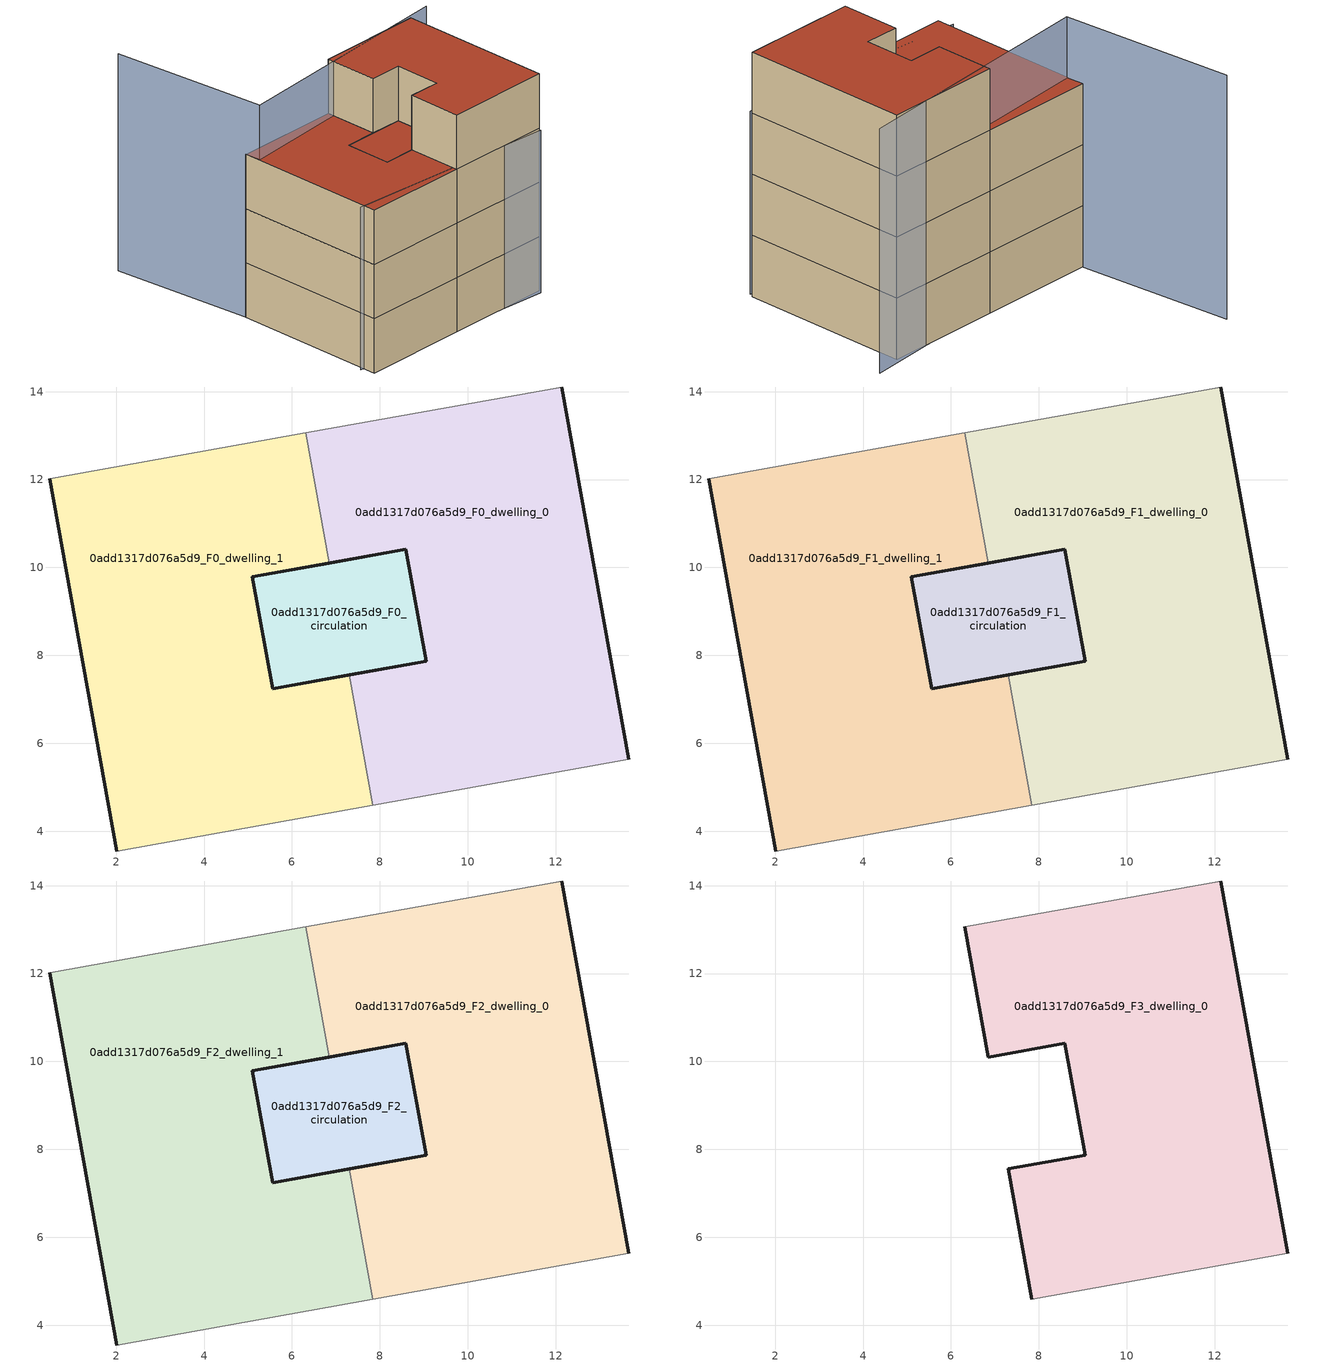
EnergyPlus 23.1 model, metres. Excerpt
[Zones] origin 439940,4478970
0add1317d076a5d9_F0_dwelling_0
 floor ground (EU_floor_Construction): 12.14,14.11 13.66,5.64 7.84,4.59 7.3,7.56 9.05,7.87 8.59,10.41 6.85,10.1 6.32,13.06 z0
 wall outside (EU_wall_Construction): 6.85,10.1 8.59,10.41 9.05,7.87 7.3,7.56 / 13.66,5.64 12.14,14.11 z0:3
 wall adiabatic (EU_wall_Construction): 12.14,14.11 6.32,13.06 / 7.84,4.59 13.66,5.64 z0:3
 wall to 0add1317d076a5d9_F0_dwelling_1 (EU_wall_Construction): 6.32,13.06 6.85,10.1 / 7.3,7.56 7.84,4.59 z0:3
0add1317d076a5d9_F0_dwelling_1
 floor ground (EU_floor_Construction): 6.32,13.06 6.85,10.1 5.1,9.78 5.56,7.24 7.3,7.56 7.84,4.59 2.02,3.55 0.49,12.01 z0
 wall outside (EU_wall_Construction): 0.49,12.01 2.02,3.55 / 7.3,7.56 5.56,7.24 5.1,9.78 6.85,10.1 z0:3
 wall adiabatic (EU_wall_Construction): 2.02,3.55 7.84,4.59 / 6.32,13.06 0.49,12.01 z0:3
0add1317d076a5d9_F0_circulation
 floor ground (EU_floor_Construction): 8.59,10.41 9.05,7.87 5.56,7.24 5.1,9.78 z0
 wall outside (EU_wall_Construction): 5.1,9.78 5.56,7.24 9.05,7.87 8.59,10.41 5.1,9.78 z0:3
0add1317d076a5d9_F1_dwelling_0
 floor to 0add1317d076a5d9_F0_dwelling_0 (EU_floor_Construction): 12.14,14.11 13.66,5.64 7.84,4.59 7.3,7.56 9.05,7.87 8.59,10.41 6.85,10.1 6.32,13.06 z3
 wall outside (EU_wall_Construction): 6.85,10.1 8.59,10.41 9.05,7.87 7.3,7.56 / 13.66,5.64 12.14,14.11 z3:6
 wall adiabatic (EU_wall_Construction): 12.14,14.11 6.32,13.06 / 7.84,4.59 13.66,5.64 z3:6
 wall to 0add1317d076a5d9_F1_dwelling_1 (EU_wall_Construction): 6.32,13.06 6.85,10.1 / 7.3,7.56 7.84,4.59 z3:6
0add1317d076a5d9_F1_dwelling_1
 floor to 0add1317d076a5d9_F0_dwelling_1 (EU_floor_Construction): 6.32,13.06 6.85,10.1 5.1,9.78 5.56,7.24 7.3,7.56 7.84,4.59 2.02,3.55 0.49,12.01 z3
 wall outside (EU_wall_Construction): 0.49,12.01 2.02,3.55 / 7.3,7.56 5.56,7.24 5.1,9.78 6.85,10.1 z3:6
 wall adiabatic (EU_wall_Construction): 2.02,3.55 7.84,4.59 / 6.32,13.06 0.49,12.01 z3:6
0add1317d076a5d9_F1_circulation
 floor to 0add1317d076a5d9_F0_circulation (EU_floor_Construction): 8.59,10.41 9.05,7.87 5.56,7.24 5.1,9.78 z3
 wall outside (EU_wall_Construction): 5.1,9.78 5.56,7.24 9.05,7.87 8.59,10.41 5.1,9.78 z3:6
0add1317d076a5d9_F2_dwelling_0
 floor to 0add1317d076a5d9_F1_dwelling_0 (EU_floor_Construction): 12.14,14.11 13.66,5.64 7.84,4.59 7.3,7.56 9.05,7.87 8.59,10.41 6.85,10.1 6.32,13.06 z6
 wall outside (EU_wall_Construction): 6.85,10.1 8.59,10.41 9.05,7.87 7.3,7.56 / 13.66,5.64 12.14,14.11 z6:9
 wall adiabatic (EU_wall_Construction): 12.14,14.11 6.32,13.06 / 7.84,4.59 13.66,5.64 z6:9
 wall to 0add1317d076a5d9_F2_dwelling_1 (EU_wall_Construction): 6.32,13.06 6.85,10.1 / 7.3,7.56 7.84,4.59 z6:9
0add1317d076a5d9_F2_dwelling_1
 floor to 0add1317d076a5d9_F1_dwelling_1 (EU_floor_Construction): 6.32,13.06 6.85,10.1 5.1,9.78 5.56,7.24 7.3,7.56 7.84,4.59 2.02,3.55 0.49,12.01 z6
 wall outside (EU_wall_Construction): 0.49,12.01 2.02,3.55 / 7.3,7.56 5.56,7.24 5.1,9.78 6.85,10.1 z6:9
 wall adiabatic (EU_wall_Construction): 2.02,3.55 7.84,4.59 / 6.32,13.06 0.49,12.01 z6:9
 roof outside (EU_roof_Construction): 7.84,4.59 7.3,7.56 5.56,7.24 5.1,9.78 6.85,10.1 6.32,13.06 0.49,12.01 2.02,3.55 z9
0add1317d076a5d9_F2_circulation
 floor to 0add1317d076a5d9_F1_circulation (EU_floor_Construction): 8.59,10.41 9.05,7.87 5.56,7.24 5.1,9.78 z6
 wall outside (EU_wall_Construction): 5.1,9.78 5.56,7.24 9.05,7.87 8.59,10.41 5.1,9.78 z6:9
 roof outside (EU_roof_Construction): 9.05,7.87 8.59,10.41 5.1,9.78 5.56,7.24 z9
0add1317d076a5d9_F3_dwelling_0
 floor to 0add1317d076a5d9_F2_dwelling_0 (EU_floor_Construction): 12.14,14.11 13.66,5.64 7.84,4.59 7.3,7.56 9.05,7.87 8.59,10.41 6.85,10.1 6.32,13.06 z9
 wall outside (EU_wall_Construction): 6.32,13.06 6.85,10.1 8.59,10.41 9.05,7.87 7.3,7.56 7.84,4.59 / 13.66,5.64 12.14,14.11 z9:12
 wall adiabatic (EU_wall_Construction): 12.14,14.11 6.32,13.06 / 7.84,4.59 13.66,5.64 z9:12
 roof outside (EU_roof_Construction): 13.66,5.64 12.14,14.11 6.32,13.06 6.85,10.1 8.59,10.41 9.05,7.87 7.3,7.56 7.84,4.59 z12
shading: 1.68,4.2 13.6,5.42 z0:9; 13.49,14.66 0.72,11.18 / 0.72,11.18 -1.6,19.67 z0:12
[Building]
EU S2 Campaign: North Axis=0; Terrain=City; Solar Distribution=FullExterior
[Site:Location]
Madrid: Latitude=40.5; Longitude=-3.5; Time Zone=1; Elevation=609
[SizingPeriod:WeatherFileDays]
AnnualSizingPeriod: Begin Month=1; Begin Day of Month=1; End Month=12; End Day of Month=31; Day of Week for Start Day=Monday; Use Weather File Daylight Saving Period=No; Use Weather File Rain and Snow Indicators=No
[MATERIAL]
EU_InternalMass_Material: Roughness=MediumRough; Thickness=0.1; Conductivity=1; Density=1800; Specific Heat=900; Thermal Absorptance=0.9; Solar Absorptance=0.7; Visible Absorptance=0.7
[MATERIAL:NOMASS] Roughness=MediumRough; Thermal Absorptance=0.9; Solar Absorptance=0.7; Visible Absorptance=0.7
Name | Thermal Resistance
EU_wall_NoMass | 1.60022
EU_roof_NoMass | 1.57597
EU_floor_NoMass | 0.470652
[CONSTRUCTION]
EU_wall_Construction: EU_wall_NoMass
EU_roof_Construction: EU_roof_NoMass
EU_floor_Construction: EU_floor_NoMass
EU_InternalMass_Construction: EU_InternalMass_Material
[ZONE] Type=1; Multiplier=1; Ceiling Height=autocalculate; Floor Area=autocalculate; Part of Total Floor Area=Yes
Name | Volume
0add1317d076a5d9_F0_dwelling_0; 0add1317d076a5d9_F1_dwelling_0; 0add1317d076a5d9_F2_dwelling_0; 0add1317d076a5d9_F3_dwelling_0 | 138.895
0add1317d076a5d9_F0_dwelling_1; 0add1317d076a5d9_F1_dwelling_1; 0add1317d076a5d9_F2_dwelling_1 | 138.896
0add1317d076a5d9_F0_circulation | 27.4735
0add1317d076a5d9_F1_circulation; 0add1317d076a5d9_F2_circulation | 27.4739
[INTERNALMASS] Construction=EU_InternalMass_Construction
Name | Zone or ZoneList | Surface Area
0add1317d076a5d9_F0_dwelling_0_EU_InternalMass | 0add1317d076a5d9_F0_dwelling_0 | 46.2984
0add1317d076a5d9_F0_dwelling_1_EU_InternalMass | 0add1317d076a5d9_F0_dwelling_1 | 46.2984
0add1317d076a5d9_F1_dwelling_0_EU_InternalMass | 0add1317d076a5d9_F1_dwelling_0 | 46.2984
0add1317d076a5d9_F1_dwelling_1_EU_InternalMass | 0add1317d076a5d9_F1_dwelling_1 | 46.2984
0add1317d076a5d9_F2_dwelling_0_EU_InternalMass | 0add1317d076a5d9_F2_dwelling_0 | 46.2984
0add1317d076a5d9_F2_dwelling_1_EU_InternalMass | 0add1317d076a5d9_F2_dwelling_1 | 46.2984
0add1317d076a5d9_F3_dwelling_0_EU_InternalMass | 0add1317d076a5d9_F3_dwelling_0 | 101.374
[OTHEREQUIPMENT] Fuel Type=Electricity; Design Level Calculation Method=Watts/Area; Power per Zone Floor Area=1; Fraction Latent=0; Fraction Radiant=0; Fraction Lost=0; Carbon Dioxide Generation Rate=0; EndUse Subcategory=EU_Step8_InternalGains
Name | Zone or ZoneList or Space or SpaceList | Schedule
EU_Step8_InternalGain_0add1317d076a5d9_F0_dwelling_0_f000 | 0add1317d076a5d9_F0_dwelling_0 | EU_Step8_GainSchedule_0add1317d076a5d9_F0_dwelling_0_f000
EU_Step8_InternalGain_0add1317d076a5d9_F0_dwelling_1_f000 | 0add1317d076a5d9_F0_dwelling_1 | EU_Step8_GainSchedule_0add1317d076a5d9_F0_dwelling_1_f000
EU_Step8_InternalGain_0add1317d076a5d9_F1_dwelling_0_f000 | 0add1317d076a5d9_F1_dwelling_0 | EU_Step8_GainSchedule_0add1317d076a5d9_F1_dwelling_0_f000
EU_Step8_InternalGain_0add1317d076a5d9_F1_dwelling_1_f000 | 0add1317d076a5d9_F1_dwelling_1 | EU_Step8_GainSchedule_0add1317d076a5d9_F1_dwelling_1_f000
EU_Step8_InternalGain_0add1317d076a5d9_F2_dwelling_0_f000 | 0add1317d076a5d9_F2_dwelling_0 | EU_Step8_GainSchedule_0add1317d076a5d9_F2_dwelling_0_f000
EU_Step8_InternalGain_0add1317d076a5d9_F2_dwelling_1_f000 | 0add1317d076a5d9_F2_dwelling_1 | EU_Step8_GainSchedule_0add1317d076a5d9_F2_dwelling_1_f000
EU_Step8_InternalGain_0add1317d076a5d9_F3_dwelling_0_f000 | 0add1317d076a5d9_F3_dwelling_0 | EU_Step8_GainSchedule_0add1317d076a5d9_F3_dwelling_0_f000
[ZONEINFILTRATION:DESIGNFLOWRATE] Schedule=EU_AlwaysOn; Design Flow Rate Calculation Method=Flow/Area; Flow Rate per Floor Area=0.0005; Constant Term Coefficient=1; Temperature Term Coefficient=0; Velocity Term Coefficient=0; Velocity Squared Term Coefficient=0
Name | Zone or ZoneList or Space or SpaceList
EU_Circulation_Infiltration_0add1317d076a5d9_F0_circulation | 0add1317d076a5d9_F0_circulation
EU_Circulation_Infiltration_0add1317d076a5d9_F1_circulation | 0add1317d076a5d9_F1_circulation
EU_Circulation_Infiltration_0add1317d076a5d9_F2_circulation | 0add1317d076a5d9_F2_circulation
[ZONEVENTILATION:DESIGNFLOWRATE] Schedule=EU_AlwaysOn; Design Flow Rate Calculation Method=AirChanges/Hour; Air Changes per Hour=0.480704; Ventilation Type=Natural; Fan Pressure Rise=0; Fan Total Efficiency=1; Constant Term Coefficient=1; Temperature Term Coefficient=0; Velocity Term Coefficient=0; Velocity Squared Term Coefficient=0; Minimum Indoor Temperature=-100; Maximum Indoor Temperature=100; Delta Temperature=-100; Minimum Outdoor Temperature=-100; Maximum Outdoor Temperature=100; Maximum Wind Speed=40
Name | Zone or ZoneList or Space or SpaceList
EU_ConstantAir_0add1317d076a5d9_F0_dwelling_0 | 0add1317d076a5d9_F0_dwelling_0
EU_ConstantAir_0add1317d076a5d9_F0_dwelling_1 | 0add1317d076a5d9_F0_dwelling_1
EU_ConstantAir_0add1317d076a5d9_F1_dwelling_0 | 0add1317d076a5d9_F1_dwelling_0
EU_ConstantAir_0add1317d076a5d9_F1_dwelling_1 | 0add1317d076a5d9_F1_dwelling_1
EU_ConstantAir_0add1317d076a5d9_F2_dwelling_0 | 0add1317d076a5d9_F2_dwelling_0
EU_ConstantAir_0add1317d076a5d9_F2_dwelling_1 | 0add1317d076a5d9_F2_dwelling_1
EU_ConstantAir_0add1317d076a5d9_F3_dwelling_0 | 0add1317d076a5d9_F3_dwelling_0
[HVACTEMPLATE:THERMOSTAT] Constant Heating Setpoint=20; Constant Cooling Setpoint=50
EU_HeatOnly_0add1317d076a5d9_F0_dwelling_0; EU_HeatOnly_0add1317d076a5d9_F0_dwelling_1; EU_HeatOnly_0add1317d076a5d9_F1_dwelling_0; EU_HeatOnly_0add1317d076a5d9_F1_dwelling_1; EU_HeatOnly_0add1317d076a5d9_F2_dwelling_0; EU_HeatOnly_0add1317d076a5d9_F2_dwelling_1; EU_HeatOnly_0add1317d076a5d9_F3_dwelling_0
[HVACTEMPLATE:ZONE:IDEALLOADSAIRSYSTEM] System Availability Schedule=EU_AlwaysOn; Maximum Heating Supply Air Temperature=50; Minimum Cooling Supply Air Temperature=13; Maximum Heating Supply Air Humidity Ratio=0.0156; Minimum Cooling Supply Air Humidity Ratio=0.0077; Heating Limit=NoLimit; Cooling Limit=NoLimit; Heating Availability Schedule=EU_AlwaysOn; Cooling Availability Schedule=EU_CoolingOff; Dehumidification Control Type=ConstantSensibleHeatRatio; Cooling Sensible Heat Ratio=0.7; Dehumidification Setpoint=60; Humidification Control Type=None; Humidification Setpoint=30; Outdoor Air Method=None; Outdoor Air Flow Rate per Person=0.00944; Outdoor Air Flow Rate per Zone Floor Area=0; Outdoor Air Flow Rate per Zone=0; Demand Controlled Ventilation Type=None; Outdoor Air Economizer Type=NoEconomizer; Heat Recovery Type=None; Sensible Heat Recovery Effectiveness=0.7; Latent Heat Recovery Effectiveness=0.65
Name | Template Thermostat
0add1317d076a5d9_F0_dwelling_0 | EU_HeatOnly_0add1317d076a5d9_F0_dwelling_0
0add1317d076a5d9_F0_dwelling_1 | EU_HeatOnly_0add1317d076a5d9_F0_dwelling_1
0add1317d076a5d9_F1_dwelling_0 | EU_HeatOnly_0add1317d076a5d9_F1_dwelling_0
0add1317d076a5d9_F1_dwelling_1 | EU_HeatOnly_0add1317d076a5d9_F1_dwelling_1
0add1317d076a5d9_F2_dwelling_0 | EU_HeatOnly_0add1317d076a5d9_F2_dwelling_0
0add1317d076a5d9_F2_dwelling_1 | EU_HeatOnly_0add1317d076a5d9_F2_dwelling_1
0add1317d076a5d9_F3_dwelling_0 | EU_HeatOnly_0add1317d076a5d9_F3_dwelling_0
[SIZING:ZONE] Zone Cooling Design Supply Air Temperature Input Method=SupplyAirTemperature; Zone Cooling Design Supply Air Temperature=13; Zone Heating Design Supply Air Temperature Input Method=SupplyAirTemperature; Zone Heating Design Supply Air Temperature=50; Zone Cooling Design Supply Air Humidity Ratio=0.008; Zone Heating Design Supply Air Humidity Ratio=0.008; Cooling Design Air Flow Method=DesignDay; Cooling Design Air Flow Rate=0; Cooling Minimum Air Flow per Zone Floor Area=0.000762; Cooling Minimum Air Flow=0; Cooling Minimum Air Flow Fraction=0.2; Heating Design Air Flow Method=DesignDay; Heating Design Air Flow Rate=0; Heating Maximum Air Flow per Zone Floor Area=0.002032; Heating Maximum Air Flow=0.141576; Heating Maximum Air Flow Fraction=0.3; Account for Dedicated Outdoor Air System=No; Dedicated Outdoor Air System Control Strategy=NeutralSupplyAir; Dedicated Outdoor Air Low Setpoint Temperature for Design=autosize; Dedicated Outdoor Air High Setpoint Temperature for Design=autosize; Zone Load Sizing Method=Sensible Load Only No Latent Load; Zone Latent Cooling Design Supply Air Humidity Ratio Input Method=HumidityRatioDifference; Zone Cooling Design Supply Air Humidity Ratio Difference=0.005; Zone Latent Heating Design Supply Air Humidity Ratio Input Method=HumidityRatioDifference; Zone Humidification Design Supply Air Humidity Ratio Difference=0.005
0add1317d076a5d9_F0_dwelling_0; 0add1317d076a5d9_F0_dwelling_1; 0add1317d076a5d9_F1_dwelling_0; 0add1317d076a5d9_F1_dwelling_1; 0add1317d076a5d9_F2_dwelling_0; 0add1317d076a5d9_F2_dwelling_1; 0add1317d076a5d9_F3_dwelling_0
[SCHEDULE:CONSTANT]
Name | Hourly Value
EU_AlwaysOn | 1
EU_CoolingOff | 0
[SCHEDULE:FILE] Column Number=1; Rows to Skip at Top=0; Number of Hours of Data=8760; Column Separator=Comma; Interpolate to Timestep=No; Minutes per Item=60; Adjust Schedule for Daylight Savings=Yes
Name | File
EU_Step8_GainSchedule_0add1317d076a5d9_F0_dwelling_0_f000 | ../../schedules/0add1317d076a5d9/0add1317d076a5d9_F0_dwelling_0_f000_gain.csv
EU_Step8_GainSchedule_0add1317d076a5d9_F0_dwelling_1_f000 | ../../schedules/0add1317d076a5d9/0add1317d076a5d9_F0_dwelling_1_f000_gain.csv
EU_Step8_GainSchedule_0add1317d076a5d9_F1_dwelling_0_f000 | ../../schedules/0add1317d076a5d9/0add1317d076a5d9_F1_dwelling_0_f000_gain.csv
EU_Step8_GainSchedule_0add1317d076a5d9_F1_dwelling_1_f000 | ../../schedules/0add1317d076a5d9/0add1317d076a5d9_F1_dwelling_1_f000_gain.csv
EU_Step8_GainSchedule_0add1317d076a5d9_F2_dwelling_0_f000 | ../../schedules/0add1317d076a5d9/0add1317d076a5d9_F2_dwelling_0_f000_gain.csv
EU_Step8_GainSchedule_0add1317d076a5d9_F2_dwelling_1_f000 | ../../schedules/0add1317d076a5d9/0add1317d076a5d9_F2_dwelling_1_f000_gain.csv
EU_Step8_GainSchedule_0add1317d076a5d9_F3_dwelling_0_f000 | ../../schedules/0add1317d076a5d9/0add1317d076a5d9_F3_dwelling_0_f000_gain.csv
